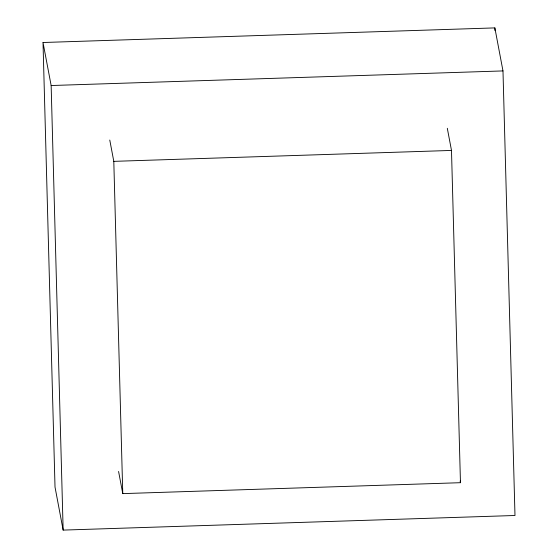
<?xml version="1.0" encoding="UTF-8"?>
<svg xmlns="http://www.w3.org/2000/svg" width="558" height="558" viewBox="0 0 558 558"><rect width="100%" height="100%" fill="white"/><g stroke="black" fill="none" stroke-linecap="round" stroke-linejoin="round"><path stroke-width="0.84" d="M43.015 42.506L494.855 27.9L502.981 70.922L514.985 515.494L63.145 530.1L55.019 487.078L43.015 42.506L51.148 85.527L63.145 530.1M51.148 85.527L502.981 70.922M109.773 140.051L113.797 161.353L451.492 150.437L460.462 482.698L122.767 493.614L118.582 471.461M447.307 128.284L451.492 150.437M460.134 480.996L460.462 482.698M494.855 27.9L494.925 30.509M113.797 161.353L122.767 493.614"/></g></svg>
